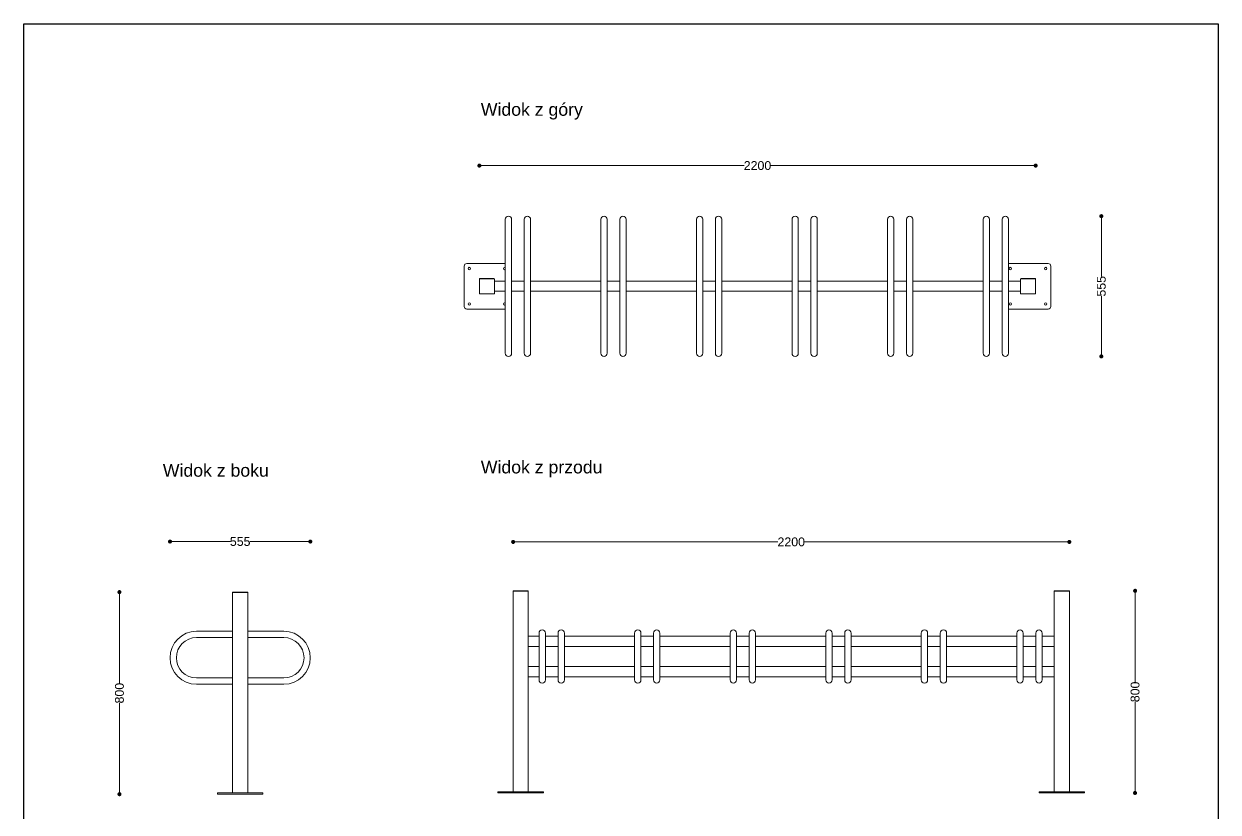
# Model space of a CAD drawing. Header units: millimetres. Extents: x 26080 to 30804, y 14395 to 20634.
# Drawn here: x 26080 to 30804, y 17514 to 20634 of the extents above; entities that cross this region are included whole.
import ezdxf

# ---------------------------------------------------------------- set-up
doc = ezdxf.new("R2010")
doc.units = ezdxf.units.MM
doc.header["$LTSCALE"] = 3
doc.layers.add('Krawędzie widoczneARTUR', color=7, linetype='Continuous', lineweight=50)
doc.styles.get("Standard").update_dxf_attribs({"font": 'arial.ttf'})
doc.dimstyles.new('MATEUSZ', dxfattribs={"dimtxt": 35, "dimasz": 16, "dimexe": 0.18, "dimexo": 0.0625, "dimgap": 0.09, "dimtad": 0, "dimdec": 0, "dimdsep": 46, "dimtxsty": 'Standard', "dimblk": 'DOT', "dimcen": 0.09, "dimse1": 1, "dimse2": 1, "dimadec": 0, "dimazin": 0, "dimtfac": 1, "dimtdec": 0, "dimtofl": 0, "dimtmove": 0, "dimatfit": 3, "dimfxl": 0, "dimtolj": 1, "dimtzin": 0, "dimlwd": 9, "dimlwe": 9, "dimarcsym": 0})

# ---------------------------------------------------------------- blocks, each defined once
blk = doc.blocks.new('_Dot')
at = {"color": 0, "linetype": 'ByBlock', "lineweight": -2}
blk.add_line((-0.5, 0), (-1, 0), dxfattribs=at)
at = {"color": 0, "linetype": 'ByBlock', "const_width": 0.5}
blk.add_lwpolyline([(-0.25, 0, 1), (0.25, 0, 1)], format="xyb", close=True, dxfattribs=at)
blk = doc.blocks.new('*D43')
at = {"color": 0, "lineweight": 9}
for p, q in [((26674.1, 18585.1), (26896.8, 18585.1)), ((27197.1, 18585.1), (26974.5, 18585.1))]:
    blk.add_line(p, q, dxfattribs=at)
at = {"layer": 'Defpoints', "color": 0}
for p in [(27213.1, 18585.1), (26658.1, 18125.1), (27213.1, 18125.1)]:
    blk.add_point(p, dxfattribs=at)
at = {"color": 0, "lineweight": 9, "xscale": 16, "yscale": 16, "zscale": 16, "rotation": 180}
blk.add_blockref('_Dot', (26658.1, 18585.1), dxfattribs=at)
at = {"color": 0, "lineweight": 9, "xscale": 16, "yscale": 16, "zscale": 16}
blk.add_blockref('_Dot', (27213.1, 18585.1), dxfattribs=at)
at = {"color": 0, "insert": (26935.6, 18585.1), "char_height": 35, "attachment_point": 5}
blk.add_mtext('\\A1;555', dxfattribs=at)
blk = doc.blocks.new('*D44')
at = {"color": 0, "lineweight": 9}
for p, q in [((26458.1, 18369.1), (26458.1, 18023.8)), ((26458.1, 17601.1), (26458.1, 17946.4))]:
    blk.add_line(p, q, dxfattribs=at)
at = {"layer": 'Defpoints', "color": 0}
for p in [(26935.6, 18385.1), (26458.1, 17585.1), (26935.6, 17585.1)]:
    blk.add_point(p, dxfattribs=at)
at = {"color": 0, "lineweight": 9, "xscale": 16, "yscale": 16, "zscale": 16}
for p, rotation in [((26458.1, 18385.1), 90), ((26458.1, 17585.1), 270)]:
    blk.add_blockref('_Dot', p, dxfattribs=dict(at, rotation=rotation))
at = {"color": 0, "insert": (26458.1, 17985.1), "char_height": 35, "attachment_point": 5, "rotation": 90}
blk.add_mtext('\\A1;800', dxfattribs=at)
blk = doc.blocks.new('*D45')
at = {"color": 0, "lineweight": 9}
for p, q in [((28031.3, 18583.5), (29062.7, 18583.5)), ((30199.3, 18583.5), (29167.9, 18583.5))]:
    blk.add_line(p, q, dxfattribs=at)
at = {"layer": 'Defpoints', "color": 0}
for p in [(30215.3, 18583.5), (28015.3, 18390.1), (30215.3, 18390.1)]:
    blk.add_point(p, dxfattribs=at)
at = {"color": 0, "lineweight": 9, "xscale": 16, "yscale": 16, "zscale": 16, "rotation": 180}
blk.add_blockref('_Dot', (28015.3, 18583.5), dxfattribs=at)
at = {"color": 0, "lineweight": 9, "xscale": 16, "yscale": 16, "zscale": 16}
blk.add_blockref('_Dot', (30215.3, 18583.5), dxfattribs=at)
at = {"color": 0, "insert": (29115.3, 18583.5), "char_height": 35, "attachment_point": 5}
blk.add_mtext('\\A1;2200', dxfattribs=at)
blk = doc.blocks.new('*D47')
at = {"color": 0, "lineweight": 9}
for p, q in [((30475.3, 18374.1), (30475.3, 18028.8)), ((30475.3, 17606.1), (30475.3, 17951.4))]:
    blk.add_line(p, q, dxfattribs=at)
at = {"layer": 'Defpoints', "color": 0}
for p in [(30185.3, 18390.1), (30185.3, 17590.1), (30475.3, 17590.1)]:
    blk.add_point(p, dxfattribs=at)
at = {"color": 0, "lineweight": 9, "xscale": 16, "yscale": 16, "zscale": 16}
for p, rotation in [((30475.3, 18390.1), 90), ((30475.3, 17590.1), 270)]:
    blk.add_blockref('_Dot', p, dxfattribs=dict(at, rotation=rotation))
at = {"color": 0, "insert": (30475.3, 17990.1), "char_height": 35, "attachment_point": 5, "rotation": 90}
blk.add_mtext('\\A1;800', dxfattribs=at)
blk = doc.blocks.new('*D48')
at = {"color": 0, "lineweight": 9}
for p, q in [((27897.7, 20072.8), (28929.2, 20072.8)), ((30066, 20072.8), (29034.4, 20072.8))]:
    blk.add_line(p, q, dxfattribs=at)
at = {"layer": 'Defpoints', "color": 0}
for p in [(30082, 20072.8), (27881.7, 19595.3), (30082, 19595.3)]:
    blk.add_point(p, dxfattribs=at)
at = {"color": 0, "lineweight": 9, "xscale": 16, "yscale": 16, "zscale": 16, "rotation": 180}
blk.add_blockref('_Dot', (27881.7, 20072.8), dxfattribs=at)
at = {"color": 0, "lineweight": 9, "xscale": 16, "yscale": 16, "zscale": 16}
blk.add_blockref('_Dot', (30082, 20072.8), dxfattribs=at)
at = {"color": 0, "insert": (28981.8, 20072.8), "char_height": 35, "attachment_point": 5}
blk.add_mtext('\\A1;2200', dxfattribs=at)
blk = doc.blocks.new('*D49')
at = {"color": 0, "lineweight": 9}
for p, q in [((30341.8, 19856.8), (30341.8, 19634.2)), ((30341.8, 19333.8), (30341.8, 19556.5))]:
    blk.add_line(p, q, dxfattribs=at)
at = {"layer": 'Defpoints', "color": 0}
for p in [(29886.8, 19872.8), (29886.8, 19317.8), (30341.8, 19317.8)]:
    blk.add_point(p, dxfattribs=at)
at = {"color": 0, "lineweight": 9, "xscale": 16, "yscale": 16, "zscale": 16}
for p, rotation in [((30341.8, 19872.8), 90), ((30341.8, 19317.8), 270)]:
    blk.add_blockref('_Dot', p, dxfattribs=dict(at, rotation=rotation))
at = {"color": 0, "insert": (30341.8, 19595.3), "char_height": 35, "attachment_point": 5, "rotation": 90}
blk.add_mtext('\\A1;555', dxfattribs=at)

msp = doc.modelspace()

# ---------------------------------------------------------------- linework, layer by layer
msp.add_lwpolyline([(26080.1, 20633.8), (30803.7, 20633.8), (30803.7, 14394.7), (26080.1, 14394.7)], close=True)
at = {"layer": 'Krawędzie widoczneARTUR', "lineweight": 18}
for p, q in [((27984.3, 19860.3), (27984.3, 19767.8)), ((28009.3, 19767.8), (28009.3, 19860.3)), ((28059.3, 19860.3), (28059.3, 19767.8)), ((28084.3, 19767.8), (28084.3, 19860.3)), ((28362.3, 19860.3), (28362.3, 19767.8)), ((28387.3, 19767.8), (28387.3, 19860.3)), ((28437.3, 19860.3), (28437.3, 19767.8)), ((28462.3, 19767.8), (28462.3, 19860.3)), ((28740.3, 19860.3), (28740.3, 19767.8)), ((28765.3, 19767.8), (28765.3, 19860.3)), ((28815.3, 19860.3), (28815.3, 19767.8)), ((28840.3, 19767.8), (28840.3, 19860.3)), ((29118.3, 19860.3), (29118.3, 19767.8)), ((29143.3, 19767.8), (29143.3, 19860.3)), ((29193.3, 19860.3), (29193.3, 19767.8)), ((29218.3, 19767.8), (29218.3, 19860.3)), ((29496.3, 19860.3), (29496.3, 19767.8)), ((29521.3, 19767.8), (29521.3, 19860.3)), ((29571.3, 19860.3), (29571.3, 19767.8)), ((29596.3, 19767.8), (29596.3, 19860.3)), ((29874.3, 19860.3), (29874.3, 19767.8)), ((29899.3, 19767.8), (29899.3, 19860.3)), ((29949.3, 19860.3), (29949.3, 19767.8)), ((29974.3, 19767.8), (29974.3, 19860.3)), ((27984.3, 19595.3), (27984.3, 19767.8)), ((28009.3, 19595.3), (28009.3, 19767.8)), ((28059.3, 19595.3), (28059.3, 19767.8)), ((28084.3, 19595.3), (28084.3, 19767.8)), ((28362.3, 19595.3), (28362.3, 19767.8)), ((28387.3, 19595.3), (28387.3, 19767.8)), ((28437.3, 19595.3), (28437.3, 19767.8)), ((28462.3, 19595.3), (28462.3, 19767.8)), ((28740.3, 19595.3), (28740.3, 19767.8)), ((28765.3, 19595.3), (28765.3, 19767.8)), ((28815.3, 19595.3), (28815.3, 19767.8)), ((28840.3, 19595.3), (28840.3, 19767.8)), ((29118.3, 19595.3), (29118.3, 19767.8)), ((29143.3, 19595.3), (29143.3, 19767.8)), ((29193.3, 19595.3), (29193.3, 19767.8)), ((29218.3, 19595.3), (29218.3, 19767.8)), ((29496.3, 19595.3), (29496.3, 19767.8)), ((29521.3, 19595.3), (29521.3, 19767.8)), ((29571.3, 19595.3), (29571.3, 19767.8)), ((29596.3, 19595.3), (29596.3, 19767.8)), ((29874.3, 19595.3), (29874.3, 19767.8)), ((29899.3, 19595.3), (29899.3, 19767.8)), ((29949.3, 19595.3), (29949.3, 19767.8)), ((29974.3, 19595.3), (29974.3, 19767.8)), ((27821.8, 19675.3), (27821.8, 19515.3)), ((27984.3, 19685.3), (27831.8, 19685.3)), ((30131.8, 19685.3), (29974.3, 19685.3)), ((30141.8, 19515.3), (30141.8, 19675.3)), ((27881.7, 19567.7), (27881.7, 19623)), ((27881.8, 19567.8), (27881.8, 19622.8)), ((27884.2, 19625.5), (27939.5, 19625.5)), ((27884.3, 19625.3), (27939.3, 19625.3)), ((27941.8, 19622.8), (27941.8, 19567.8)), ((27941.8, 19615.3), (27984.3, 19615.3)), ((27942, 19623), (27942, 19615.3)), ((28009.3, 19615.3), (28059.3, 19615.3)), ((28084.3, 19615.3), (28362.3, 19615.3)), ((28387.3, 19615.3), (28437.3, 19615.3)), ((28462.3, 19615.3), (28740.3, 19615.3)), ((28765.3, 19615.3), (28815.3, 19615.3)), ((28840.3, 19615.3), (29118.3, 19615.3)), ((29143.3, 19615.3), (29193.3, 19615.3)), ((29218.3, 19615.3), (29496.3, 19615.3)), ((29521.3, 19615.3), (29571.3, 19615.3)), ((29596.3, 19615.3), (29874.3, 19615.3)), ((29899.3, 19615.3), (29949.3, 19615.3)), ((29974.3, 19615.3), (30021.8, 19615.3)), ((30021.7, 19615.3), (30021.7, 19623)), ((30021.8, 19567.8), (30021.8, 19622.8)), ((30024.2, 19625.5), (30079.5, 19625.5)), ((30024.3, 19625.3), (30079.3, 19625.3)), ((30081.8, 19622.8), (30081.8, 19567.8)), ((30082, 19623), (30082, 19567.7)), ((27939.5, 19565.2), (27884.2, 19565.2)), ((27939.3, 19565.3), (27884.3, 19565.3)), ((27941.8, 19575.3), (27984.3, 19575.3)), ((27942, 19575.3), (27942, 19567.7)), ((27984.3, 19422.8), (27984.3, 19595.3)), ((28009.3, 19422.8), (28009.3, 19595.3)), ((28009.3, 19575.3), (28059.3, 19575.3)), ((28059.3, 19422.8), (28059.3, 19595.3)), ((28084.3, 19422.8), (28084.3, 19595.3)), ((28084.3, 19575.3), (28362.3, 19575.3)), ((28362.3, 19422.8), (28362.3, 19595.3)), ((28387.3, 19422.8), (28387.3, 19595.3)), ((28387.3, 19575.3), (28437.3, 19575.3)), ((28437.3, 19422.8), (28437.3, 19595.3)), ((28462.3, 19422.8), (28462.3, 19595.3)), ((28462.3, 19575.3), (28740.3, 19575.3)), ((28740.3, 19422.8), (28740.3, 19595.3)), ((28765.3, 19422.8), (28765.3, 19595.3)), ((28765.3, 19575.3), (28815.3, 19575.3)), ((28815.3, 19422.8), (28815.3, 19595.3)), ((28840.3, 19422.8), (28840.3, 19595.3)), ((28840.3, 19575.3), (29118.3, 19575.3)), ((29118.3, 19422.8), (29118.3, 19595.3)), ((29143.3, 19422.8), (29143.3, 19595.3)), ((29143.3, 19575.3), (29193.3, 19575.3)), ((29193.3, 19422.8), (29193.3, 19595.3)), ((29218.3, 19422.8), (29218.3, 19595.3)), ((29218.3, 19575.3), (29496.3, 19575.3)), ((29496.3, 19422.8), (29496.3, 19595.3)), ((29521.3, 19422.8), (29521.3, 19595.3)), ((29521.3, 19575.3), (29571.3, 19575.3)), ((29571.3, 19422.8), (29571.3, 19595.3)), ((29596.3, 19422.8), (29596.3, 19595.3)), ((29596.3, 19575.3), (29874.3, 19575.3)), ((29874.3, 19422.8), (29874.3, 19595.3)), ((29899.3, 19422.8), (29899.3, 19595.3)), ((29899.3, 19575.3), (29949.3, 19575.3)), ((29949.3, 19422.8), (29949.3, 19595.3)), ((29974.3, 19422.8), (29974.3, 19595.3)), ((29974.3, 19575.3), (30021.8, 19575.3)), ((30021.7, 19567.7), (30021.7, 19575.3)), ((30079.5, 19565.2), (30024.2, 19565.2)), ((30079.3, 19565.3), (30024.3, 19565.3)), ((27831.8, 19505.3), (27984.3, 19505.3)), ((29974.3, 19505.3), (30131.8, 19505.3)), ((27984.3, 19422.8), (27984.3, 19330.3)), ((28009.3, 19330.3), (28009.3, 19422.8)), ((28059.3, 19422.8), (28059.3, 19330.3)), ((28084.3, 19330.3), (28084.3, 19422.8)), ((28362.3, 19422.8), (28362.3, 19330.3)), ((28387.3, 19330.3), (28387.3, 19422.8)), ((28437.3, 19422.8), (28437.3, 19330.3)), ((28462.3, 19330.3), (28462.3, 19422.8)), ((28740.3, 19422.8), (28740.3, 19330.3)), ((28765.3, 19330.3), (28765.3, 19422.8)), ((28815.3, 19422.8), (28815.3, 19330.3)), ((28840.3, 19330.3), (28840.3, 19422.8)), ((29118.3, 19422.8), (29118.3, 19330.3)), ((29143.3, 19330.3), (29143.3, 19422.8)), ((29193.3, 19422.8), (29193.3, 19330.3)), ((29218.3, 19330.3), (29218.3, 19422.8)), ((29496.3, 19422.8), (29496.3, 19330.3)), ((29521.3, 19330.3), (29521.3, 19422.8)), ((29571.3, 19422.8), (29571.3, 19330.3)), ((29596.3, 19330.3), (29596.3, 19422.8)), ((29874.3, 19422.8), (29874.3, 19330.3)), ((29899.3, 19330.3), (29899.3, 19422.8)), ((29949.3, 19422.8), (29949.3, 19330.3)), ((29974.3, 19330.3), (29974.3, 19422.8)), ((26905.6, 18385.1), (26908.1, 18385.1)), ((26905.6, 18383.1), (26905.6, 18385.1)), ((26905.6, 18383.1), (26908.1, 18383.1)), ((26905.6, 18383.1), (26905.6, 17590.1)), ((26908.1, 18383.1), (26905.6, 18383.1)), ((26963.1, 18385.1), (26908.1, 18385.1)), ((26963.1, 18383.1), (26908.1, 18383.1)), ((26908.1, 18383.1), (26963.1, 18383.1)), ((26963.1, 18385.1), (26965.6, 18385.1)), ((26963.1, 18383.1), (26965.6, 18383.1)), ((26965.6, 18383.1), (26963.1, 18383.1)), ((26965.6, 18383.1), (26965.6, 18385.1)), ((26965.6, 18383.1), (26965.6, 17590.1)), ((28015.3, 18390.1), (28017.8, 18390.1)), ((28015.3, 18388.1), (28015.3, 18390.1)), ((28015.3, 18388.1), (28017.8, 18388.1)), ((28015.3, 18388.1), (28015.3, 17595.1)), ((28017.8, 18388.1), (28015.3, 18388.1)), ((28072.8, 18390.1), (28017.8, 18390.1)), ((28072.8, 18388.1), (28017.8, 18388.1)), ((28017.8, 18388.1), (28072.8, 18388.1)), ((28072.8, 18390.1), (28075.3, 18390.1)), ((28072.8, 18388.1), (28075.3, 18388.1)), ((28075.3, 18388.1), (28072.8, 18388.1)), ((28075.3, 18388.1), (28075.3, 18390.1)), ((28075.3, 18388.1), (28075.3, 17595.1)), ((30155.3, 18390.1), (30157.8, 18390.1)), ((30155.3, 18388.1), (30155.3, 18390.1)), ((30155.3, 18388.1), (30155.3, 17595.1)), ((30155.3, 18388.1), (30157.8, 18388.1)), ((30157.8, 18388.1), (30155.3, 18388.1)), ((30212.8, 18390.1), (30157.8, 18390.1)), ((30212.8, 18388.1), (30157.8, 18388.1)), ((30157.8, 18388.1), (30212.8, 18388.1)), ((30212.8, 18390.1), (30215.3, 18390.1)), ((30212.8, 18388.1), (30215.3, 18388.1)), ((30215.3, 18388.1), (30212.8, 18388.1)), ((30215.3, 18388.1), (30215.3, 18390.1)), ((30215.3, 18388.1), (30215.3, 17595.1)), ((26905.6, 18230.1), (26763.1, 18230.1)), ((26905.6, 18205.1), (26763.1, 18205.1)), ((27108.1, 18230.1), (26965.6, 18230.1)), ((27108.1, 18205.1), (26965.6, 18205.1)), ((28075.3, 18210.1), (28117.8, 18210.1)), ((28117.8, 18222.6), (28117.8, 18037.6)), ((28142.8, 18037.6), (28142.8, 18222.6)), ((28142.8, 18210.1), (28192.8, 18210.1)), ((28192.8, 18222.6), (28192.8, 18037.6)), ((28217.8, 18037.6), (28217.8, 18222.6)), ((28217.8, 18210.1), (28495.8, 18210.1)), ((28495.8, 18222.6), (28495.8, 18037.6)), ((28520.8, 18037.6), (28520.8, 18222.6)), ((28520.8, 18210.1), (28570.8, 18210.1)), ((28570.8, 18222.6), (28570.8, 18037.6)), ((28595.8, 18037.6), (28595.8, 18222.6)), ((28595.8, 18210.1), (28873.8, 18210.1)), ((28873.8, 18222.6), (28873.8, 18037.6)), ((28898.8, 18037.6), (28898.8, 18222.6)), ((28898.8, 18210.1), (28948.8, 18210.1)), ((28948.8, 18222.6), (28948.8, 18037.6)), ((28973.8, 18037.6), (28973.8, 18222.6)), ((28973.8, 18210.1), (29251.8, 18210.1)), ((29251.8, 18222.6), (29251.8, 18037.6)), ((29276.8, 18037.6), (29276.8, 18222.6)), ((29276.8, 18210.1), (29326.8, 18210.1)), ((29326.8, 18222.6), (29326.8, 18037.6)), ((29351.8, 18037.6), (29351.8, 18222.6)), ((29351.8, 18210.1), (29629.8, 18210.1)), ((29629.8, 18222.6), (29629.8, 18037.6)), ((29654.8, 18037.6), (29654.8, 18222.6)), ((29654.8, 18210.1), (29704.8, 18210.1)), ((29704.8, 18222.6), (29704.8, 18037.6)), ((29729.8, 18037.6), (29729.8, 18222.6)), ((29729.8, 18210.1), (30007.8, 18210.1)), ((30007.8, 18222.6), (30007.8, 18037.6)), ((30032.8, 18037.6), (30032.8, 18222.6)), ((30032.8, 18210.1), (30082.8, 18210.1)), ((30082.8, 18222.6), (30082.8, 18037.6)), ((30107.8, 18037.6), (30107.8, 18222.6)), ((30107.8, 18210.1), (30155.3, 18210.1)), ((28075.3, 18170.1), (28117.8, 18170.1)), ((28142.8, 18170.1), (28192.8, 18170.1)), ((28217.8, 18170.1), (28495.8, 18170.1)), ((28520.8, 18170.1), (28570.8, 18170.1)), ((28595.8, 18170.1), (28873.8, 18170.1)), ((28898.8, 18170.1), (28948.8, 18170.1)), ((28973.8, 18170.1), (29251.8, 18170.1)), ((29276.8, 18170.1), (29326.8, 18170.1)), ((29351.8, 18170.1), (29629.8, 18170.1)), ((29654.8, 18170.1), (29704.8, 18170.1)), ((29729.8, 18170.1), (30007.8, 18170.1)), ((30032.8, 18170.1), (30082.8, 18170.1)), ((30107.8, 18170.1), (30155.3, 18170.1)), ((26763.1, 18045.1), (26905.6, 18045.1)), ((26965.6, 18045.1), (27108.1, 18045.1)), ((28075.3, 18090.1), (28117.8, 18090.1)), ((28075.3, 18050.1), (28117.8, 18050.1)), ((28142.8, 18090.1), (28192.8, 18090.1)), ((28142.8, 18050.1), (28192.8, 18050.1)), ((28217.8, 18090.1), (28495.8, 18090.1)), ((28217.8, 18050.1), (28495.8, 18050.1)), ((28520.8, 18090.1), (28570.8, 18090.1)), ((28520.8, 18050.1), (28570.8, 18050.1)), ((28595.8, 18090.1), (28873.8, 18090.1)), ((28595.8, 18050.1), (28873.8, 18050.1)), ((28898.8, 18090.1), (28948.8, 18090.1)), ((28898.8, 18050.1), (28948.8, 18050.1)), ((28973.8, 18090.1), (29251.8, 18090.1)), ((28973.8, 18050.1), (29251.8, 18050.1)), ((29276.8, 18090.1), (29326.8, 18090.1)), ((29276.8, 18050.1), (29326.8, 18050.1)), ((29351.8, 18090.1), (29629.8, 18090.1)), ((29351.8, 18050.1), (29629.8, 18050.1)), ((29654.8, 18090.1), (29704.8, 18090.1)), ((29654.8, 18050.1), (29704.8, 18050.1)), ((29729.8, 18090.1), (30007.8, 18090.1)), ((29729.8, 18050.1), (30007.8, 18050.1)), ((30032.8, 18090.1), (30082.8, 18090.1)), ((30032.8, 18050.1), (30082.8, 18050.1)), ((30107.8, 18090.1), (30155.3, 18090.1)), ((30107.8, 18050.1), (30155.3, 18050.1)), ((26763.1, 18020.1), (26905.6, 18020.1)), ((26965.6, 18020.1), (27108.1, 18020.1)), ((26855.6, 17590.1), (26845.6, 17590.1)), ((26845.6, 17585.1), (26845.6, 17590.1)), ((26845.6, 17585.1), (26855.6, 17585.1)), ((26855.6, 17590.1), (27015.6, 17590.1)), ((27015.6, 17585.1), (26855.6, 17585.1)), ((27025.6, 17590.1), (27015.6, 17590.1)), ((27015.6, 17585.1), (27025.6, 17585.1)), ((27025.6, 17585.1), (27025.6, 17590.1)), ((27965.3, 17595.1), (27955.3, 17595.1)), ((27955.3, 17590.1), (27955.3, 17595.1)), ((27955.3, 17590.1), (27965.3, 17590.1)), ((27965.3, 17595.1), (28125.3, 17595.1)), ((28125.3, 17590.1), (27965.3, 17590.1)), ((28135.3, 17595.1), (28125.3, 17595.1)), ((28125.3, 17590.1), (28135.3, 17590.1)), ((28135.3, 17590.1), (28135.3, 17595.1)), ((30105.3, 17595.1), (30095.3, 17595.1)), ((30095.3, 17590.1), (30095.3, 17595.1)), ((30095.3, 17590.1), (30105.3, 17590.1)), ((30105.3, 17595.1), (30265.3, 17595.1)), ((30265.3, 17590.1), (30105.3, 17590.1)), ((30275.3, 17595.1), (30265.3, 17595.1)), ((30265.3, 17590.1), (30275.3, 17590.1)), ((30275.3, 17590.1), (30275.3, 17595.1))]:
    msp.add_line(p, q, dxfattribs=at)
for centre in [(27841.8, 19665.3), (29981.8, 19665.3), (30121.8, 19665.3), (27841.8, 19525.3), (29981.8, 19525.3), (30121.8, 19525.3)]:
    msp.add_circle(centre, 5, dxfattribs=at)
for centre, radius, start, end in [((27996.8, 19860.3), 12.5, 0, 180), ((28071.8, 19860.3), 12.5, 0, 180), ((28374.8, 19860.3), 12.5, 0, 180), ((28449.8, 19860.3), 12.5, 0, 180), ((28752.8, 19860.3), 12.5, 0, 180), ((28827.8, 19860.3), 12.5, 0, 180), ((29130.8, 19860.3), 12.5, 0, 180), ((29205.8, 19860.3), 12.5, 0, 180), ((29508.8, 19860.3), 12.5, 0, 180), ((29583.8, 19860.3), 12.5, 0, 180), ((29886.8, 19860.3), 12.5, 0, 180), ((29961.8, 19860.3), 12.5, 0, 180), ((27831.8, 19675.3), 10, 90, 180), ((27981.8, 19665.3), 5, 60, 300), ((30131.8, 19675.3), 10, 0, 90), ((27884.2, 19623), 2.5, 90, 180), ((27884.3, 19622.8), 2.5, 90, 180), ((27939.3, 19622.8), 2.5, 0, 90), ((27939.5, 19623), 2.5, 0, 90), ((30024.2, 19623), 2.5, 90, 180), ((30024.3, 19622.8), 2.5, 90, 180), ((30079.3, 19622.8), 2.5, 0, 90), ((30079.5, 19623), 2.5, 0, 90), ((27884.2, 19567.7), 2.5, 180, 270), ((27884.3, 19567.8), 2.5, 180, 270), ((27939.3, 19567.8), 2.5, 270, 0), ((27939.5, 19567.7), 2.5, 270, 0), ((30024.2, 19567.7), 2.5, 180, 270), ((30024.3, 19567.8), 2.5, 180, 270), ((30079.3, 19567.8), 2.5, 270, 0), ((30079.5, 19567.7), 2.5, 270, 0), ((27831.8, 19515.3), 10, 180, 270), ((27981.8, 19525.3), 5, 60, 300), ((30131.8, 19515.3), 10, 270, 0), ((27996.8, 19330.3), 12.5, 180, 0), ((28071.8, 19330.3), 12.5, 180, 0), ((28374.8, 19330.3), 12.5, 180, 0), ((28449.8, 19330.3), 12.5, 180, 0), ((28752.8, 19330.3), 12.5, 180, 0), ((28827.8, 19330.3), 12.5, 180, 0), ((29130.8, 19330.3), 12.5, 180, 0), ((29205.8, 19330.3), 12.5, 180, 0), ((29508.8, 19330.3), 12.5, 180, 0), ((29583.8, 19330.3), 12.5, 180, 0), ((29886.8, 19330.3), 12.5, 180, 0), ((29961.8, 19330.3), 12.5, 180, 0), ((28130.3, 18222.6), 12.5, 0, 180), ((28205.3, 18222.6), 12.5, 0, 180), ((28508.3, 18222.6), 12.5, 0, 180), ((28583.3, 18222.6), 12.5, 0, 180), ((28886.3, 18222.6), 12.5, 0, 180), ((28961.3, 18222.6), 12.5, 0, 180), ((29264.3, 18222.6), 12.5, 0, 180), ((29339.3, 18222.6), 12.5, 0, 180), ((29642.3, 18222.6), 12.5, 0, 180), ((29717.3, 18222.6), 12.5, 0, 180), ((30020.3, 18222.6), 12.5, 0, 180), ((30095.3, 18222.6), 12.5, 0, 180), ((26763.1, 18125.1), 105, 90, 270), ((26763.1, 18125.1), 80, 90, 270), ((27108.1, 18125.1), 105, 270, 90), ((27108.1, 18125.1), 80, 270, 90), ((28130.3, 18037.6), 12.5, 180, 0), ((28205.3, 18037.6), 12.5, 180, 0), ((28508.3, 18037.6), 12.5, 180, 0), ((28583.3, 18037.6), 12.5, 180, 0), ((28886.3, 18037.6), 12.5, 180, 0), ((28961.3, 18037.6), 12.5, 180, 0), ((29264.3, 18037.6), 12.5, 180, 0), ((29339.3, 18037.6), 12.5, 180, 0), ((29642.3, 18037.6), 12.5, 180, 0), ((29717.3, 18037.6), 12.5, 180, 0), ((30020.3, 18037.6), 12.5, 180, 0), ((30095.3, 18037.6), 12.5, 180, 0)]:
    msp.add_arc(centre, radius, start, end, dxfattribs=at)

# ---------------------------------------------------------------- texts
at = {"char_height": 50, "attachment_point": 1}
for s, width, insert in [('Widok z góry', 1167.306, (27887.4, 20320.1)), ('Widok z przodu', 1167.306, (27887.4, 18904.8)), ('Widok z boku', 1056.226, (26629.7, 18891.7))]:
    msp.add_mtext_dynamic_manual_height_columns(s, width=width, gutter_width=1, heights=[0], dxfattribs=dict(at, insert=insert))

# ---------------------------------------------------------------- dimensions: what is measured, and where the dimension line sits
for base, p1, p2, picture, middle in [((30082, 20072.8), (27881.7, 19595.3), (30082, 19595.3), '*D48', (28981.8, 20072.8)), ((27213.1, 18585.1), (26658.1, 18125.1), (27213.1, 18125.1), '*D43', (26935.6, 18585.1)), ((30215.3, 18583.5), (28015.3, 18390.1), (30215.3, 18390.1), '*D45', (29115.3, 18583.5))]:
    dim = msp.add_linear_dim(base=base, p1=p1, p2=p2, dimstyle='MATEUSZ')
    dim.commit()
    dim.dimension.update_dxf_attribs({"geometry": picture, "text_midpoint": middle})
dim = msp.add_linear_dim(base=(30341.8, 19317.8), p1=(29886.8, 19872.8), p2=(29886.8, 19317.8), angle=90, dimstyle='MATEUSZ')
dim.commit()
dim.dimension.update_dxf_attribs({"geometry": '*D49', "text_midpoint": (30341.8, 19595.3), "dimtype": 160})
for base, p1, p2, picture, middle in [((26458.1, 17585.1), (26935.6, 18385.1), (26935.6, 17585.1), '*D44', (26458.1, 17985.1)), ((30475.3, 17590.1), (30185.3, 18390.1), (30185.3, 17590.1), '*D47', (30475.3, 17990.1))]:
    dim = msp.add_linear_dim(base=base, p1=p1, p2=p2, angle=90, dimstyle='MATEUSZ')
    dim.commit()
    dim.dimension.update_dxf_attribs({"geometry": picture, "text_midpoint": middle})

doc.saveas('drawing.dxf')
